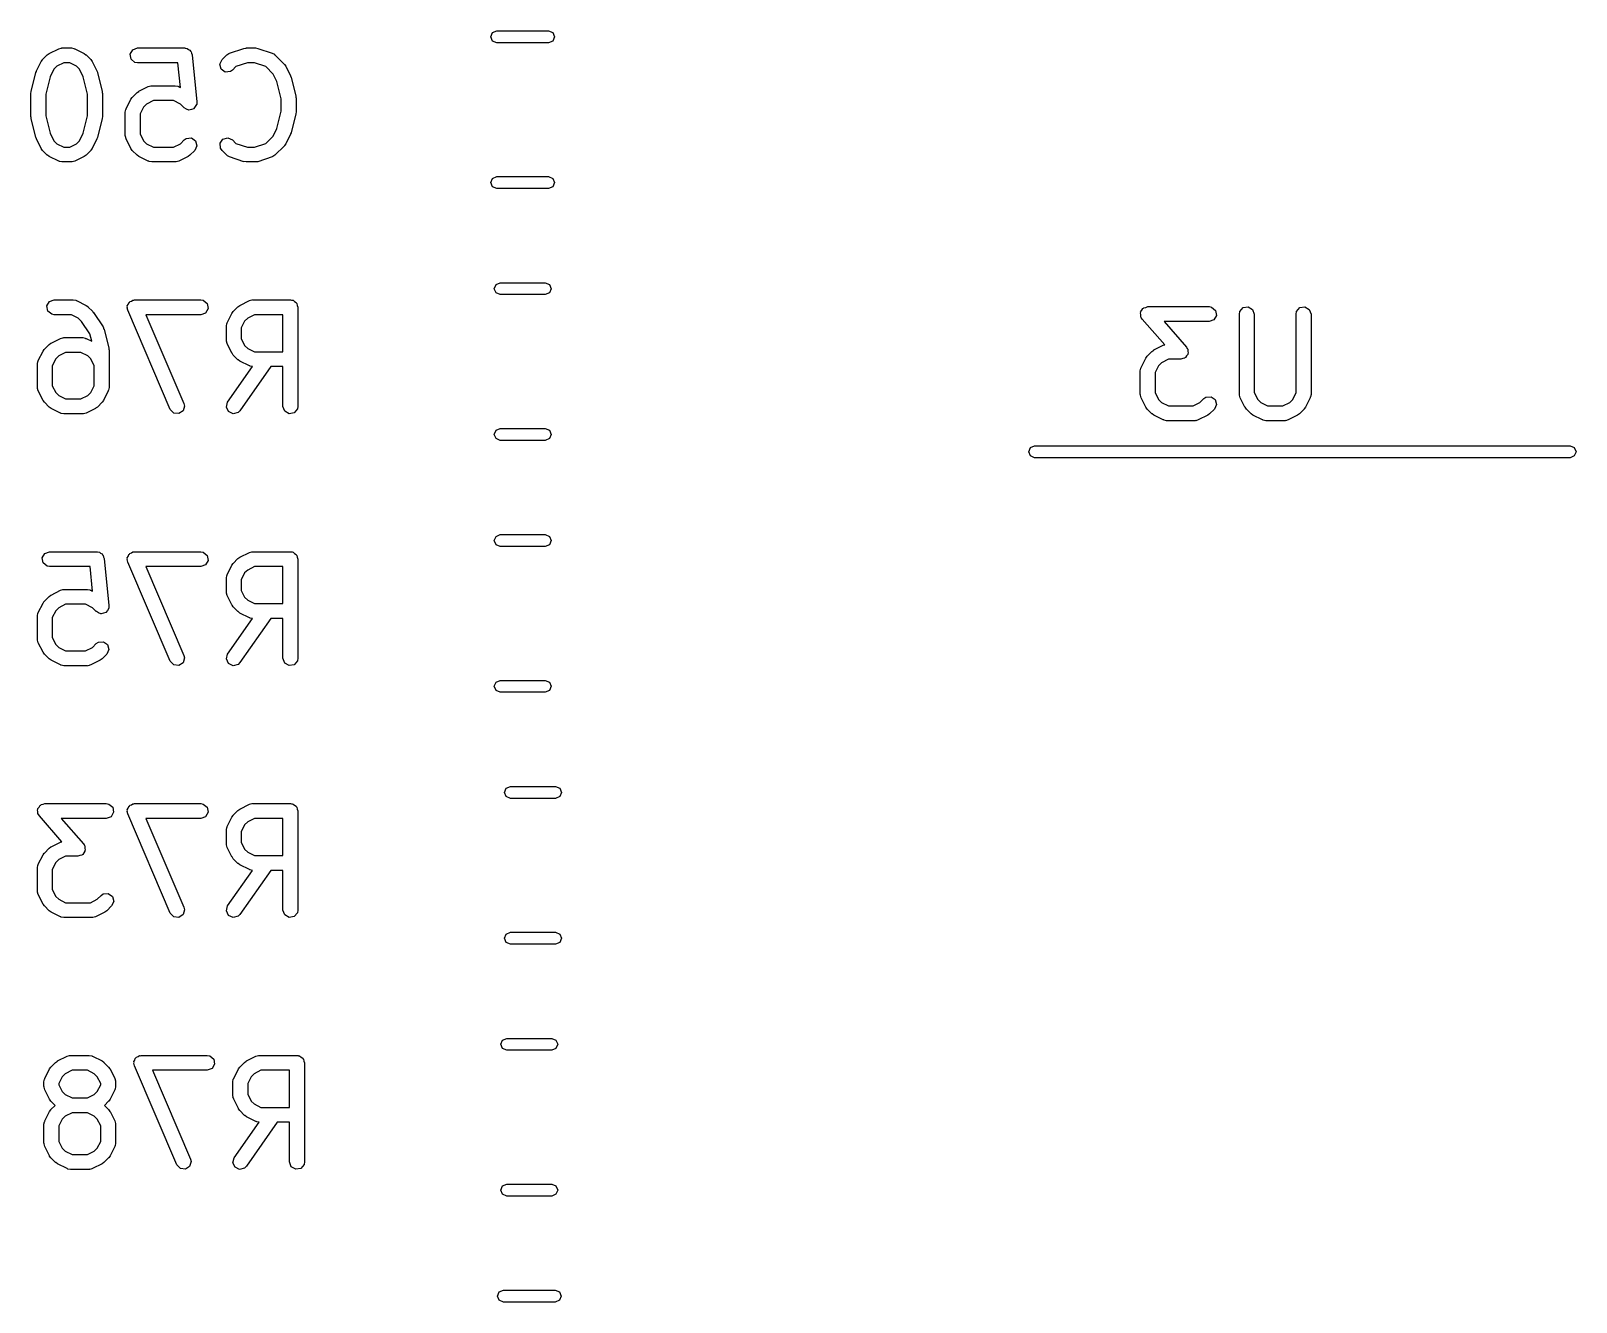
# Model space of a CAD drawing. Extents: x 62 to 228, y -146 to -46.
# Drawn here: x 132.71 to 148.29, y -112.1 to -99.28 of the extents above; entities that cross this region are included whole.
import ezdxf

# ---------------------------------------------------------------- set-up
doc = ezdxf.new("R2010")
doc.units = 0
doc.layers.add('BLACK', color=7, linetype='CONTINUOUS')

msp = doc.modelspace()

# ---------------------------------------------------------------- linework, layer by layer
at = {"layer": 'BLACK', "linetype": 'CONTINUOUS'}
for p, q in [((137.347, -99.341), (137.364, -99.2986)), ((137.364, -99.3834), (137.347, -99.341)), ((137.364, -99.2986), (137.407, -99.281)), ((137.407, -99.401), (137.364, -99.3834)), ((137.407, -99.281), (137.929, -99.281)), ((137.929, -99.401), (137.407, -99.401)), ((137.929, -99.281), (137.972, -99.2986)), ((137.972, -99.3834), (137.929, -99.401)), ((137.972, -99.2986), (137.989, -99.341)), ((137.989, -99.341), (137.972, -99.3834)), ((132.826, -99.5706), (132.874, -99.523)), ((132.874, -99.523), (132.892, -99.5101)), ((132.892, -99.5101), (132.893, -99.5089)), ((132.893, -99.5089), (132.989, -99.4613)), ((132.989, -99.4613), (133.014, -99.4539)), ((133.014, -99.4539), (133.018, -99.4549)), ((133.018, -99.4549), (133.022, -99.4534)), ((133.022, -99.4534), (133.117, -99.4534)), ((133.117, -99.4534), (133.143, -99.4579)), ((133.143, -99.4579), (133.147, -99.4608)), ((133.147, -99.4608), (133.151, -99.4613)), ((133.151, -99.4613), (133.246, -99.5089)), ((133.246, -99.5089), (133.264, -99.5223)), ((133.264, -99.5223), (133.266, -99.523)), ((133.266, -99.523), (133.313, -99.5706)), ((133.71, -99.5154), (133.736, -99.4709)), ((133.719, -99.5659), (133.71, -99.5154)), ((133.736, -99.4709), (133.784, -99.4534)), ((133.784, -99.4534), (134.26, -99.4534)), ((134.26, -99.4534), (134.264, -99.4541)), ((134.264, -99.4541), (134.266, -99.4536)), ((134.266, -99.4536), (134.269, -99.4549)), ((134.269, -99.4549), (134.286, -99.4579)), ((134.286, -99.4579), (134.298, -99.4681)), ((134.298, -99.4681), (134.313, -99.4747)), ((134.313, -99.4747), (134.317, -99.4841)), ((134.317, -99.4841), (134.325, -99.4909)), ((134.325, -99.4909), (134.328, -99.5066)), ((134.328, -99.5066), (134.335, -99.5209)), ((134.335, -99.5209), (134.383, -99.9971)), ((134.636, -99.5706), (134.683, -99.523)), ((134.683, -99.523), (134.705, -99.508)), ((134.705, -99.508), (134.709, -99.5076)), ((134.709, -99.5076), (134.713, -99.5048)), ((134.713, -99.5048), (134.856, -99.4572)), ((134.856, -99.4572), (134.878, -99.4539)), ((134.878, -99.4539), (134.879, -99.4534)), ((134.879, -99.4534), (134.975, -99.4534)), ((134.975, -99.4534), (134.997, -99.4573)), ((134.997, -99.4573), (134.998, -99.4572)), ((134.998, -99.4572), (135.141, -99.5048)), ((135.141, -99.5048), (135.164, -99.5173)), ((135.164, -99.5173), (135.166, -99.5211)), ((135.166, -99.5211), (135.17, -99.523)), ((135.17, -99.523), (135.266, -99.6182)), ((132.711, -99.8911), (132.759, -99.7007)), ((132.759, -99.7007), (132.764, -99.6888)), ((132.764, -99.6888), (132.765, -99.6853)), ((132.765, -99.6853), (132.812, -99.5901)), ((132.812, -99.5901), (132.826, -99.5721)), ((132.826, -99.5721), (132.826, -99.5706)), ((132.941, -99.668), (132.902, -99.745)), ((132.971, -99.6376), (132.941, -99.668)), ((133.04, -99.6034), (132.971, -99.6376)), ((133.1, -99.6034), (133.04, -99.6034)), ((133.168, -99.6376), (133.1, -99.6034)), ((133.199, -99.668), (133.168, -99.6376)), ((133.237, -99.745), (133.199, -99.668)), ((133.313, -99.5706), (133.326, -99.589)), ((133.326, -99.589), (133.327, -99.5901)), ((133.327, -99.5901), (133.375, -99.6853)), ((133.375, -99.6853), (133.379, -99.6977)), ((133.379, -99.6977), (133.381, -99.7007)), ((133.381, -99.7007), (133.428, -99.8911)), ((133.758, -99.5989), (133.719, -99.5659)), ((133.784, -99.6034), (133.758, -99.5989)), ((134.192, -99.6034), (133.784, -99.6034)), ((134.217, -99.8516), (134.192, -99.6034)), ((134.614, -99.6171), (134.636, -99.5706)), ((134.627, -99.6666), (134.614, -99.6171)), ((134.669, -99.6961), (134.627, -99.6666)), ((134.721, -99.6916), (134.669, -99.6961)), ((134.742, -99.6767), (134.721, -99.6916)), ((134.777, -99.6416), (134.742, -99.6767)), ((134.892, -99.6034), (134.777, -99.6416)), ((134.962, -99.6034), (134.892, -99.6034)), ((135.077, -99.6416), (134.962, -99.6034)), ((135.151, -99.7157), (135.077, -99.6416)), ((135.19, -99.7927), (135.151, -99.7157)), ((135.266, -99.6182), (135.279, -99.6366)), ((135.279, -99.6366), (135.28, -99.6377)), ((135.28, -99.6377), (135.327, -99.7329)), ((132.902, -99.745), (132.859, -99.9186)), ((133.281, -99.9186), (133.237, -99.745)), ((133.798, -99.8899), (133.893, -99.8423)), ((133.893, -99.8423), (133.918, -99.8348)), ((133.918, -99.8348), (133.923, -99.8359)), ((133.923, -99.8359), (133.927, -99.8343)), ((133.927, -99.8343), (134.165, -99.8343)), ((134.165, -99.8343), (134.191, -99.8389)), ((134.191, -99.8389), (134.194, -99.8417)), ((134.194, -99.8417), (134.199, -99.8423)), ((134.199, -99.8423), (134.217, -99.8516)), ((135.233, -99.9662), (135.19, -99.7927)), ((135.327, -99.7329), (135.331, -99.7453)), ((135.331, -99.7453), (135.333, -99.7483)), ((135.333, -99.7483), (135.381, -99.9388)), ((132.709, -99.9093), (132.712, -99.8946)), ((132.709, -100.147), (132.709, -99.9093)), ((132.712, -99.8946), (132.711, -99.8911)), ((132.859, -99.9186), (132.859, -100.138)), ((133.281, -100.138), (133.281, -99.9186)), ((133.428, -99.8911), (133.429, -99.9061)), ((133.429, -99.9061), (133.431, -99.9093)), ((133.431, -99.9093), (133.431, -100.147)), ((133.669, -100.066), (133.717, -99.971)), ((133.717, -99.971), (133.73, -99.953)), ((133.73, -99.953), (133.731, -99.9515)), ((133.731, -99.9515), (133.779, -99.9039)), ((133.779, -99.9039), (133.797, -99.8911)), ((133.797, -99.8911), (133.798, -99.8899)), ((133.876, -100.019), (133.846, -100.049)), ((133.945, -99.9843), (133.876, -100.019)), ((134.147, -99.9843), (133.945, -99.9843)), ((134.216, -100.019), (134.147, -99.9843)), ((134.255, -100.058), (134.216, -100.019)), ((134.38, -100.024), (134.366, -100.045)), ((134.381, -100.023), (134.38, -100.023)), ((134.38, -100.023), (134.38, -100.024)), ((134.383, -99.9971), (134.381, -100.023)), ((135.233, -100.091), (135.233, -99.9662)), ((135.381, -99.9388), (135.382, -99.9537)), ((135.382, -99.9537), (135.383, -99.957)), ((135.383, -99.957), (135.383, -100.1)), ((132.71, -100.151), (132.709, -100.147)), ((132.711, -100.166), (132.71, -100.151)), ((132.759, -100.356), (132.711, -100.166)), ((132.859, -100.138), (132.902, -100.312)), ((133.237, -100.312), (133.281, -100.138)), ((133.428, -100.166), (133.381, -100.356)), ((133.431, -100.147), (133.428, -100.162)), ((133.428, -100.162), (133.428, -100.166)), ((133.661, -100.1), (133.666, -100.074)), ((133.661, -100.338), (133.661, -100.1)), ((133.666, -100.074), (133.669, -100.071)), ((133.669, -100.071), (133.669, -100.066)), ((133.846, -100.049), (133.811, -100.118)), ((133.811, -100.118), (133.811, -100.32)), ((134.256, -100.058), (134.255, -100.058)), ((134.255, -100.058), (134.255, -100.058)), ((134.279, -100.069), (134.256, -100.058)), ((134.301, -100.079), (134.279, -100.069)), ((134.302, -100.079), (134.301, -100.079)), ((134.327, -100.073), (134.302, -100.079)), ((134.302, -100.079), (134.302, -100.079)), ((134.351, -100.066), (134.327, -100.073)), ((134.352, -100.065), (134.351, -100.066)), ((134.351, -100.066), (134.351, -100.066)), ((134.366, -100.045), (134.352, -100.065)), ((135.19, -100.264), (135.233, -100.091)), ((135.381, -100.118), (135.333, -100.308)), ((135.383, -100.1), (135.38, -100.115)), ((135.38, -100.115), (135.381, -100.118)), ((132.902, -100.312), (132.941, -100.389)), ((133.199, -100.389), (133.237, -100.312)), ((133.663, -100.342), (133.661, -100.338)), ((133.811, -100.32), (133.846, -100.389)), ((135.077, -100.415), (135.151, -100.341)), ((135.151, -100.341), (135.19, -100.264)), ((135.327, -100.324), (135.28, -100.419)), ((135.328, -100.32), (135.327, -100.324)), ((135.333, -100.308), (135.328, -100.32)), ((132.761, -100.359), (132.759, -100.356)), ((132.765, -100.371), (132.761, -100.359)), ((132.812, -100.467), (132.765, -100.371)), ((132.813, -100.468), (132.812, -100.467)), ((132.826, -100.486), (132.813, -100.468)), ((132.874, -100.534), (132.826, -100.486)), ((132.941, -100.389), (132.971, -100.419)), ((132.971, -100.419), (133.04, -100.453)), ((133.04, -100.453), (133.1, -100.453)), ((133.1, -100.453), (133.168, -100.419)), ((133.168, -100.419), (133.199, -100.389)), ((133.313, -100.486), (133.266, -100.534)), ((133.314, -100.485), (133.313, -100.486)), ((133.327, -100.467), (133.314, -100.485)), ((133.375, -100.371), (133.327, -100.467)), ((133.381, -100.356), (133.375, -100.368)), ((133.375, -100.368), (133.375, -100.371)), ((133.662, -100.346), (133.663, -100.342)), ((133.669, -100.371), (133.662, -100.346)), ((133.717, -100.467), (133.669, -100.371)), ((133.718, -100.468), (133.717, -100.467)), ((133.731, -100.486), (133.718, -100.468)), ((133.779, -100.534), (133.731, -100.486)), ((133.846, -100.389), (133.876, -100.419)), ((133.876, -100.419), (133.945, -100.453)), ((133.945, -100.453), (134.147, -100.453)), ((134.147, -100.453), (134.216, -100.419)), ((134.216, -100.419), (134.255, -100.38)), ((134.255, -100.38), (134.276, -100.365)), ((134.276, -100.365), (134.327, -100.361)), ((134.361, -100.486), (134.313, -100.534)), ((134.327, -100.361), (134.369, -100.39)), ((134.383, -100.44), (134.361, -100.486)), ((134.369, -100.39), (134.383, -100.44)), ((134.616, -100.414), (134.646, -100.372)), ((134.621, -100.465), (134.616, -100.414)), ((134.636, -100.486), (134.621, -100.465)), ((134.683, -100.534), (134.636, -100.486)), ((134.646, -100.372), (134.695, -100.358)), ((134.695, -100.358), (134.742, -100.38)), ((134.742, -100.38), (134.777, -100.415)), ((134.777, -100.415), (134.892, -100.453)), ((134.892, -100.453), (134.962, -100.453)), ((134.962, -100.453), (135.077, -100.415)), ((135.266, -100.439), (135.17, -100.534)), ((135.28, -100.419), (135.266, -100.437)), ((135.266, -100.437), (135.266, -100.439)), ((132.875, -100.534), (132.874, -100.534)), ((132.893, -100.548), (132.875, -100.534)), ((132.989, -100.595), (132.893, -100.548)), ((132.993, -100.596), (132.989, -100.595)), ((132.997, -100.599), (132.993, -100.596)), ((133.022, -100.603), (132.997, -100.599)), ((133.117, -100.603), (133.022, -100.603)), ((133.122, -100.602), (133.117, -100.603)), ((133.126, -100.603), (133.122, -100.602)), ((133.151, -100.595), (133.126, -100.603)), ((133.246, -100.548), (133.151, -100.595)), ((133.247, -100.547), (133.246, -100.548)), ((133.266, -100.534), (133.247, -100.547)), ((133.78, -100.534), (133.779, -100.534)), ((133.798, -100.548), (133.78, -100.534)), ((133.893, -100.595), (133.798, -100.548)), ((133.898, -100.596), (133.893, -100.595)), ((133.901, -100.599), (133.898, -100.596)), ((133.927, -100.603), (133.901, -100.599)), ((134.165, -100.603), (133.927, -100.603)), ((134.169, -100.602), (134.165, -100.603)), ((134.174, -100.603), (134.169, -100.602)), ((134.199, -100.595), (134.174, -100.603)), ((134.294, -100.548), (134.199, -100.595)), ((134.295, -100.547), (134.294, -100.548)), ((134.313, -100.534), (134.295, -100.547)), ((134.688, -100.536), (134.683, -100.534)), ((134.69, -100.54), (134.688, -100.536)), ((134.713, -100.552), (134.69, -100.54)), ((134.856, -100.6), (134.713, -100.552)), ((134.857, -100.599), (134.856, -100.6)), ((134.879, -100.603), (134.857, -100.599)), ((134.975, -100.603), (134.879, -100.603)), ((134.976, -100.603), (134.975, -100.603)), ((134.998, -100.6), (134.976, -100.603)), ((135.141, -100.552), (134.998, -100.6)), ((135.145, -100.549), (135.141, -100.552)), ((135.149, -100.549), (135.145, -100.549)), ((135.17, -100.534), (135.149, -100.549)), ((137.347, -100.811), (137.364, -100.769)), ((137.364, -100.769), (137.407, -100.751)), ((137.407, -100.751), (137.929, -100.751)), ((137.929, -100.751), (137.972, -100.769)), ((137.972, -100.769), (137.989, -100.811)), ((137.364, -100.853), (137.347, -100.811)), ((137.407, -100.871), (137.364, -100.853)), ((137.929, -100.871), (137.407, -100.871)), ((137.972, -100.853), (137.929, -100.871)), ((137.989, -100.811), (137.972, -100.853)), ((137.381, -101.881), (137.399, -101.839)), ((137.399, -101.923), (137.381, -101.881)), ((137.399, -101.839), (137.441, -101.821)), ((137.441, -101.821), (137.895, -101.821)), ((137.895, -101.821), (137.937, -101.839)), ((137.937, -101.839), (137.955, -101.881)), ((137.955, -101.881), (137.937, -101.923)), ((132.871, -102.055), (132.897, -102.011)), ((132.88, -102.106), (132.871, -102.055)), ((132.897, -102.011), (132.945, -101.993)), ((132.945, -101.993), (133.136, -101.993)), ((133.136, -101.993), (133.161, -101.998)), ((133.161, -101.998), (133.165, -102.001)), ((133.165, -102.001), (133.169, -102.001)), ((133.169, -102.001), (133.265, -102.049)), ((133.265, -102.049), (133.283, -102.062)), ((133.681, -102.055), (133.69, -102.04)), ((133.683, -102.064), (133.681, -102.055)), ((133.69, -102.04), (133.695, -102.023)), ((133.695, -102.023), (133.702, -102.019)), ((133.702, -102.019), (133.707, -102.011)), ((133.707, -102.011), (133.723, -102.005)), ((133.723, -102.005), (133.738, -101.995)), ((133.738, -101.995), (133.747, -101.996)), ((133.747, -101.996), (133.755, -101.993)), ((133.755, -101.993), (134.422, -101.993)), ((134.422, -101.993), (134.447, -101.998)), ((134.447, -101.998), (134.486, -102.031)), ((134.486, -102.031), (134.495, -102.081)), ((134.797, -102.063), (134.815, -102.05)), ((134.815, -102.05), (134.817, -102.049)), ((134.817, -102.049), (134.912, -102.001)), ((134.912, -102.001), (134.937, -101.994)), ((134.937, -101.994), (134.941, -101.995)), ((134.941, -101.995), (134.945, -101.993)), ((134.945, -101.993), (135.326, -101.993)), ((135.326, -101.993), (135.336, -101.995)), ((135.336, -101.995), (135.339, -101.995)), ((135.339, -101.995), (135.342, -101.996)), ((135.342, -101.996), (135.352, -101.998)), ((135.352, -101.998), (135.367, -102.01)), ((135.367, -102.01), (135.384, -102.02)), ((135.384, -102.02), (135.386, -102.027)), ((135.386, -102.027), (135.391, -102.031)), ((135.391, -102.031), (135.395, -102.05)), ((135.395, -102.05), (135.401, -102.068)), ((137.441, -101.941), (137.399, -101.923)), ((137.895, -101.941), (137.441, -101.941)), ((137.937, -101.923), (137.895, -101.941)), ((132.92, -102.139), (132.88, -102.106)), ((132.945, -102.143), (132.92, -102.139)), ((133.118, -102.143), (132.945, -102.143)), ((133.187, -102.178), (133.118, -102.143)), ((133.22, -102.211), (133.187, -102.178)), ((133.304, -102.337), (133.22, -102.211)), ((133.283, -102.062), (133.284, -102.063)), ((133.284, -102.063), (133.332, -102.111)), ((133.332, -102.111), (133.338, -102.12)), ((133.338, -102.12), (133.341, -102.122)), ((133.341, -102.122), (133.436, -102.265)), ((133.68, -102.073), (133.683, -102.064)), ((133.686, -102.098), (133.68, -102.073)), ((134.114, -103.098), (133.686, -102.098)), ((134.422, -102.143), (133.869, -102.143)), ((133.869, -102.143), (134.252, -103.039)), ((134.47, -102.126), (134.422, -102.143)), ((134.495, -102.081), (134.47, -102.126)), ((134.688, -102.225), (134.735, -102.13)), ((134.735, -102.13), (134.749, -102.112)), ((134.749, -102.111), (134.797, -102.063)), ((134.749, -102.112), (134.749, -102.111)), ((134.864, -102.208), (134.83, -102.277)), ((134.895, -102.178), (134.864, -102.208)), ((134.963, -102.143), (134.895, -102.178)), ((135.251, -102.143), (134.963, -102.143)), ((135.251, -102.517), (135.251, -102.143)), ((135.401, -102.068), (135.401, -103.068)), ((143.897, -102.124), (143.9, -102.119)), ((143.9, -102.144), (143.897, -102.124)), ((143.899, -102.113), (143.912, -102.097)), ((143.9, -102.119), (143.899, -102.113)), ((143.901, -102.164), (143.9, -102.144)), ((143.905, -102.172), (143.901, -102.164)), ((143.906, -102.175), (143.905, -102.172)), ((143.908, -102.177), (143.906, -102.175)), ((143.914, -102.187), (143.908, -102.177)), ((143.912, -102.097), (143.922, -102.08)), ((144.142, -102.447), (143.914, -102.187)), ((143.922, -102.08), (143.928, -102.078)), ((143.928, -102.078), (143.932, -102.073)), ((143.932, -102.073), (143.951, -102.069)), ((143.951, -102.069), (143.97, -102.062)), ((143.97, -102.062), (144.59, -102.062)), ((144.59, -102.062), (144.615, -102.067)), ((144.638, -102.195), (144.59, -102.212)), ((144.615, -102.067), (144.654, -102.1)), ((144.663, -102.15), (144.638, -102.195)), ((144.654, -102.1), (144.663, -102.15)), ((144.895, -102.137), (144.9, -102.112)), ((144.895, -102.947), (144.895, -102.137)), ((144.9, -102.112), (144.933, -102.072)), ((144.933, -102.072), (144.983, -102.064)), ((144.983, -102.064), (145.028, -102.089)), ((145.028, -102.089), (145.045, -102.137)), ((145.045, -102.137), (145.045, -102.929)), ((145.467, -102.137), (145.471, -102.112)), ((145.467, -102.929), (145.467, -102.137)), ((145.471, -102.112), (145.504, -102.072)), ((145.504, -102.072), (145.555, -102.064)), ((145.555, -102.064), (145.599, -102.089)), ((145.599, -102.089), (145.617, -102.137)), ((145.617, -102.137), (145.617, -102.947)), ((133.323, -102.411), (133.304, -102.337)), ((133.436, -102.265), (133.446, -102.288)), ((133.446, -102.288), (133.447, -102.288)), ((133.447, -102.288), (133.494, -102.479)), ((134.68, -102.259), (134.684, -102.233)), ((134.68, -102.402), (134.68, -102.259)), ((134.684, -102.233), (134.687, -102.23)), ((134.687, -102.23), (134.688, -102.225)), ((134.83, -102.277), (134.83, -102.384)), ((144.59, -102.212), (144.136, -102.212)), ((144.136, -102.212), (144.36, -102.469)), ((132.783, -102.606), (132.831, -102.511)), ((132.831, -102.511), (132.844, -102.493)), ((132.844, -102.493), (132.845, -102.492)), ((132.845, -102.492), (132.892, -102.444)), ((132.892, -102.444), (132.911, -102.431)), ((132.911, -102.431), (132.912, -102.43)), ((132.912, -102.43), (133.007, -102.382)), ((133.007, -102.382), (133.032, -102.375)), ((133.032, -102.375), (133.036, -102.376)), ((133.036, -102.376), (133.041, -102.374)), ((133.041, -102.374), (133.231, -102.374)), ((133.231, -102.374), (133.257, -102.379)), ((133.257, -102.379), (133.26, -102.382)), ((133.26, -102.382), (133.265, -102.382)), ((133.265, -102.382), (133.323, -102.411)), ((133.494, -102.479), (133.495, -102.494)), ((133.495, -102.494), (133.497, -102.497)), ((133.497, -102.497), (133.497, -102.878)), ((134.681, -102.406), (134.68, -102.402)), ((134.68, -102.41), (134.681, -102.406)), ((134.688, -102.435), (134.68, -102.41)), ((134.735, -102.53), (134.688, -102.435)), ((134.83, -102.384), (134.864, -102.453)), ((134.864, -102.453), (134.895, -102.483)), ((134.895, -102.483), (134.963, -102.517)), ((134.963, -102.517), (135.251, -102.517)), ((143.965, -102.561), (144.013, -102.513)), ((144.013, -102.513), (144.031, -102.5)), ((144.031, -102.5), (144.032, -102.499)), ((144.032, -102.499), (144.127, -102.451)), ((144.127, -102.451), (144.142, -102.447)), ((144.36, -102.469), (144.366, -102.479)), ((144.366, -102.479), (144.369, -102.481)), ((144.369, -102.481), (144.369, -102.484)), ((144.369, -102.484), (144.374, -102.491)), ((144.374, -102.491), (144.374, -102.511)), ((144.374, -102.511), (144.378, -102.531)), ((132.775, -102.64), (132.78, -102.614)), ((132.775, -102.878), (132.775, -102.64)), ((132.78, -102.614), (132.782, -102.611)), ((132.782, -102.611), (132.783, -102.606)), ((132.959, -102.589), (132.925, -102.658)), ((132.925, -102.658), (132.925, -102.86)), ((132.99, -102.559), (132.959, -102.589)), ((133.058, -102.524), (132.99, -102.559)), ((133.213, -102.524), (133.058, -102.524)), ((133.282, -102.559), (133.213, -102.524)), ((133.312, -102.589), (133.282, -102.559)), ((133.347, -102.658), (133.312, -102.589)), ((133.347, -102.86), (133.347, -102.658)), ((134.693, -103.025), (134.944, -102.667)), ((134.737, -102.532), (134.735, -102.53)), ((134.749, -102.55), (134.737, -102.532)), ((134.797, -102.598), (134.749, -102.55)), ((134.799, -102.598), (134.797, -102.598)), ((134.817, -102.612), (134.799, -102.598)), ((135.127, -102.667), (134.816, -103.111)), ((134.912, -102.659), (134.817, -102.612)), ((134.916, -102.66), (134.912, -102.659)), ((134.92, -102.663), (134.916, -102.66)), ((134.944, -102.667), (134.92, -102.663)), ((135.251, -102.667), (135.127, -102.667)), ((135.251, -103.068), (135.251, -102.667)), ((143.903, -102.675), (143.951, -102.58)), ((143.903, -102.68), (143.903, -102.675)), ((143.951, -102.58), (143.964, -102.562)), ((143.964, -102.562), (143.965, -102.561)), ((144.08, -102.658), (144.045, -102.727)), ((144.11, -102.628), (144.08, -102.658)), ((144.179, -102.593), (144.11, -102.628)), ((144.304, -102.593), (144.179, -102.593)), ((144.323, -102.586), (144.304, -102.593)), ((144.343, -102.582), (144.323, -102.586)), ((144.346, -102.578), (144.343, -102.582)), ((144.352, -102.576), (144.346, -102.578)), ((144.362, -102.558), (144.352, -102.576)), ((144.375, -102.543), (144.362, -102.558)), ((144.378, -102.531), (144.375, -102.537)), ((144.375, -102.537), (144.375, -102.543)), ((143.895, -102.709), (143.9, -102.683)), ((143.895, -102.947), (143.895, -102.709)), ((143.9, -102.683), (143.903, -102.68)), ((144.045, -102.727), (144.045, -102.929)), ((132.777, -102.882), (132.775, -102.878)), ((132.776, -102.886), (132.777, -102.882)), ((132.783, -102.911), (132.776, -102.886)), ((132.831, -103.007), (132.783, -102.911)), ((132.925, -102.86), (132.959, -102.929)), ((132.959, -102.929), (132.99, -102.959)), ((132.99, -102.959), (133.058, -102.993)), ((133.213, -102.993), (133.282, -102.959)), ((133.282, -102.959), (133.312, -102.929)), ((133.312, -102.929), (133.347, -102.86)), ((133.489, -102.911), (133.441, -103.007)), ((133.492, -102.904), (133.489, -102.907)), ((133.489, -102.907), (133.489, -102.911)), ((133.497, -102.878), (133.492, -102.904)), ((143.897, -102.951), (143.895, -102.947)), ((143.896, -102.955), (143.897, -102.951)), ((143.903, -102.98), (143.896, -102.955)), ((143.951, -103.076), (143.903, -102.98)), ((144.045, -102.929), (144.08, -102.998)), ((144.497, -103.028), (144.536, -102.989)), ((144.536, -102.989), (144.558, -102.974)), ((144.558, -102.974), (144.609, -102.97)), ((144.609, -102.97), (144.651, -102.999)), ((144.897, -102.951), (144.895, -102.947)), ((144.896, -102.955), (144.897, -102.951)), ((144.903, -102.98), (144.896, -102.955)), ((144.951, -103.076), (144.903, -102.98)), ((145.045, -102.929), (145.08, -102.998)), ((145.433, -102.998), (145.467, -102.929)), ((145.609, -102.98), (145.561, -103.076)), ((145.612, -102.973), (145.609, -102.976)), ((145.609, -102.976), (145.609, -102.98)), ((145.617, -102.947), (145.612, -102.973)), ((132.832, -103.008), (132.831, -103.007)), ((132.845, -103.026), (132.832, -103.008)), ((132.892, -103.074), (132.845, -103.026)), ((132.894, -103.074), (132.892, -103.074)), ((132.912, -103.088), (132.894, -103.074)), ((133.007, -103.135), (132.912, -103.088)), ((133.011, -103.136), (133.007, -103.135)), ((133.015, -103.139), (133.011, -103.136)), ((133.041, -103.143), (133.015, -103.139)), ((133.231, -103.143), (133.041, -103.143)), ((133.058, -102.993), (133.213, -102.993)), ((133.235, -103.142), (133.231, -103.143)), ((133.24, -103.143), (133.235, -103.142)), ((133.265, -103.135), (133.24, -103.143)), ((133.36, -103.088), (133.265, -103.135)), ((133.361, -103.087), (133.36, -103.088)), ((133.379, -103.074), (133.361, -103.087)), ((133.427, -103.026), (133.379, -103.074)), ((133.428, -103.025), (133.427, -103.026)), ((133.441, -103.007), (133.428, -103.025)), ((134.15, -103.135), (134.114, -103.098)), ((134.201, -103.141), (134.15, -103.135)), ((134.243, -103.113), (134.201, -103.141)), ((134.258, -103.064), (134.243, -103.113)), ((134.252, -103.039), (134.258, -103.064)), ((134.68, -103.075), (134.693, -103.025)), ((134.702, -103.121), (134.68, -103.075)), ((134.748, -103.143), (134.702, -103.121)), ((134.798, -103.13), (134.748, -103.143)), ((134.816, -103.111), (134.798, -103.13)), ((135.269, -103.117), (135.251, -103.068)), ((135.313, -103.142), (135.269, -103.117)), ((135.364, -103.133), (135.313, -103.142)), ((135.397, -103.094), (135.364, -103.133)), ((135.401, -103.068), (135.397, -103.094)), ((143.952, -103.077), (143.951, -103.076)), ((143.965, -103.095), (143.952, -103.077)), ((144.013, -103.143), (143.965, -103.095)), ((144.014, -103.143), (144.013, -103.143)), ((144.032, -103.157), (144.014, -103.143)), ((144.08, -102.998), (144.11, -103.028)), ((144.11, -103.028), (144.179, -103.062)), ((144.179, -103.062), (144.429, -103.062)), ((144.429, -103.062), (144.497, -103.028)), ((144.595, -103.143), (144.577, -103.156)), ((144.643, -103.095), (144.595, -103.143)), ((144.664, -103.049), (144.643, -103.095)), ((144.651, -102.999), (144.664, -103.049)), ((144.952, -103.077), (144.951, -103.076)), ((144.965, -103.095), (144.952, -103.077)), ((145.013, -103.143), (144.965, -103.095)), ((145.014, -103.143), (145.013, -103.143)), ((145.032, -103.157), (145.014, -103.143)), ((145.08, -102.998), (145.11, -103.028)), ((145.11, -103.028), (145.179, -103.062)), ((145.179, -103.062), (145.334, -103.062)), ((145.334, -103.062), (145.402, -103.028)), ((145.402, -103.028), (145.433, -102.998)), ((145.5, -103.143), (145.481, -103.156)), ((145.547, -103.095), (145.5, -103.143)), ((145.548, -103.094), (145.547, -103.095)), ((145.561, -103.076), (145.548, -103.094)), ((137.399, -103.309), (137.441, -103.291)), ((137.441, -103.291), (137.895, -103.291)), ((137.895, -103.291), (137.937, -103.309)), ((144.127, -103.204), (144.032, -103.157)), ((144.132, -103.205), (144.127, -103.204)), ((144.135, -103.208), (144.132, -103.205)), ((144.161, -103.212), (144.135, -103.208)), ((144.447, -103.212), (144.161, -103.212)), ((144.451, -103.211), (144.447, -103.212)), ((144.455, -103.212), (144.451, -103.211)), ((144.48, -103.204), (144.455, -103.212)), ((144.575, -103.157), (144.48, -103.204)), ((144.577, -103.156), (144.575, -103.157)), ((145.127, -103.204), (145.032, -103.157)), ((145.132, -103.205), (145.127, -103.204)), ((145.135, -103.208), (145.132, -103.205)), ((145.161, -103.212), (145.135, -103.208)), ((145.351, -103.212), (145.161, -103.212)), ((145.356, -103.211), (145.351, -103.212)), ((145.36, -103.212), (145.356, -103.211)), ((145.385, -103.204), (145.36, -103.212)), ((145.48, -103.157), (145.385, -103.204)), ((145.481, -103.156), (145.48, -103.157)), ((137.381, -103.351), (137.399, -103.309)), ((137.399, -103.393), (137.381, -103.351)), ((137.441, -103.411), (137.399, -103.393)), ((137.895, -103.411), (137.441, -103.411)), ((137.937, -103.393), (137.895, -103.411)), ((137.937, -103.309), (137.955, -103.351)), ((137.955, -103.351), (137.937, -103.393)), ((142.77, -103.525), (142.788, -103.483)), ((142.788, -103.567), (142.77, -103.525)), ((142.788, -103.483), (142.83, -103.465)), ((142.83, -103.585), (142.788, -103.567)), ((142.83, -103.465), (148.23, -103.465)), ((148.23, -103.585), (142.83, -103.585)), ((148.23, -103.465), (148.272, -103.483)), ((148.272, -103.567), (148.23, -103.585)), ((148.272, -103.483), (148.29, -103.525)), ((148.29, -103.525), (148.272, -103.567)), ((137.381, -104.421), (137.399, -104.379)), ((137.399, -104.379), (137.441, -104.361)), ((137.441, -104.361), (137.895, -104.361)), ((137.895, -104.361), (137.937, -104.379)), ((137.937, -104.379), (137.955, -104.421)), ((132.85, -104.551), (132.898, -104.533)), ((132.898, -104.533), (133.374, -104.533)), ((133.374, -104.533), (133.378, -104.534)), ((133.378, -104.534), (133.38, -104.534)), ((133.38, -104.534), (133.382, -104.535)), ((133.382, -104.535), (133.4, -104.538)), ((133.4, -104.538), (133.412, -104.548)), ((133.412, -104.548), (133.426, -104.555)), ((133.707, -104.551), (133.723, -104.545)), ((133.723, -104.545), (133.738, -104.535)), ((133.738, -104.535), (133.747, -104.536)), ((133.747, -104.536), (133.755, -104.533)), ((133.755, -104.533), (134.422, -104.533)), ((134.422, -104.533), (134.447, -104.538)), ((134.447, -104.538), (134.486, -104.571)), ((134.817, -104.589), (134.912, -104.541)), ((134.912, -104.541), (134.937, -104.534)), ((134.937, -104.534), (134.941, -104.535)), ((134.941, -104.535), (134.945, -104.533)), ((134.945, -104.533), (135.326, -104.533)), ((135.326, -104.533), (135.336, -104.535)), ((135.336, -104.535), (135.339, -104.535)), ((135.339, -104.535), (135.342, -104.536)), ((135.342, -104.536), (135.352, -104.538)), ((135.352, -104.538), (135.367, -104.55)), ((137.399, -104.463), (137.381, -104.421)), ((137.441, -104.481), (137.399, -104.463)), ((137.895, -104.481), (137.441, -104.481)), ((137.937, -104.463), (137.895, -104.481)), ((137.955, -104.421), (137.937, -104.463)), ((132.824, -104.595), (132.85, -104.551)), ((132.833, -104.646), (132.824, -104.595)), ((132.872, -104.679), (132.833, -104.646)), ((132.898, -104.683), (132.872, -104.679)), ((133.306, -104.683), (132.898, -104.683)), ((133.331, -104.932), (133.306, -104.683)), ((133.426, -104.555), (133.431, -104.564)), ((133.431, -104.564), (133.439, -104.571)), ((133.439, -104.571), (133.442, -104.587)), ((133.442, -104.587), (133.449, -104.601)), ((133.449, -104.601), (133.496, -105.077)), ((133.68, -104.613), (133.683, -104.604)), ((133.686, -104.638), (133.68, -104.613)), ((133.681, -104.595), (133.69, -104.58)), ((133.683, -104.604), (133.681, -104.595)), ((134.114, -105.638), (133.686, -104.638)), ((133.69, -104.58), (133.695, -104.563)), ((133.695, -104.563), (133.702, -104.559)), ((133.702, -104.559), (133.707, -104.551)), ((134.422, -104.683), (133.869, -104.683)), ((133.869, -104.683), (134.252, -105.579)), ((134.47, -104.666), (134.422, -104.683)), ((134.495, -104.621), (134.47, -104.666)), ((134.486, -104.571), (134.495, -104.621)), ((134.688, -104.765), (134.735, -104.67)), ((134.735, -104.67), (134.749, -104.652)), ((134.749, -104.651), (134.797, -104.603)), ((134.749, -104.652), (134.749, -104.651)), ((134.797, -104.603), (134.815, -104.59)), ((134.815, -104.59), (134.817, -104.589)), ((134.963, -104.683), (134.895, -104.718)), ((135.251, -104.683), (134.963, -104.683)), ((135.251, -105.057), (135.251, -104.683)), ((135.367, -104.55), (135.384, -104.56)), ((135.384, -104.56), (135.386, -104.567)), ((135.386, -104.567), (135.391, -104.571)), ((135.391, -104.571), (135.395, -104.59)), ((135.395, -104.59), (135.401, -104.608)), ((135.401, -104.608), (135.401, -105.608)), ((134.68, -104.799), (134.684, -104.773)), ((134.68, -104.942), (134.68, -104.799)), ((134.684, -104.773), (134.687, -104.77)), ((134.687, -104.77), (134.688, -104.765)), ((134.864, -104.748), (134.83, -104.817)), ((134.83, -104.817), (134.83, -104.924)), ((134.895, -104.718), (134.864, -104.748)), ((132.845, -105.032), (132.892, -104.984)), ((132.892, -104.984), (132.911, -104.971)), ((132.911, -104.971), (132.912, -104.97)), ((132.912, -104.97), (133.007, -104.922)), ((133.007, -104.922), (133.032, -104.915)), ((133.032, -104.915), (133.036, -104.916)), ((133.036, -104.916), (133.041, -104.914)), ((133.041, -104.914), (133.279, -104.914)), ((133.279, -104.914), (133.304, -104.919)), ((133.304, -104.919), (133.308, -104.922)), ((133.308, -104.922), (133.312, -104.922)), ((133.312, -104.922), (133.331, -104.932)), ((134.681, -104.946), (134.68, -104.942)), ((134.68, -104.95), (134.681, -104.946)), ((134.688, -104.975), (134.68, -104.95)), ((134.735, -105.07), (134.688, -104.975)), ((134.83, -104.924), (134.864, -104.993)), ((134.864, -104.993), (134.895, -105.023)), ((132.775, -105.18), (132.78, -105.154)), ((132.78, -105.154), (132.782, -105.151)), ((132.782, -105.151), (132.783, -105.146)), ((132.783, -105.146), (132.831, -105.051)), ((132.831, -105.051), (132.844, -105.033)), ((132.844, -105.033), (132.845, -105.032)), ((132.959, -105.129), (132.925, -105.198)), ((132.99, -105.099), (132.959, -105.129)), ((133.058, -105.064), (132.99, -105.099)), ((133.261, -105.064), (133.058, -105.064)), ((133.329, -105.099), (133.261, -105.064)), ((133.368, -105.138), (133.329, -105.099)), ((133.369, -105.138), (133.368, -105.138)), ((133.392, -105.149), (133.369, -105.138)), ((133.369, -105.138), (133.369, -105.138)), ((133.415, -105.159), (133.392, -105.149)), ((133.416, -105.159), (133.415, -105.159)), ((133.415, -105.159), (133.415, -105.159)), ((133.44, -105.153), (133.416, -105.159)), ((133.465, -105.146), (133.44, -105.153)), ((133.48, -105.125), (133.465, -105.145)), ((133.465, -105.145), (133.465, -105.146)), ((133.465, -105.146), (133.465, -105.146)), ((133.494, -105.104), (133.48, -105.125)), ((133.496, -105.077), (133.494, -105.103)), ((133.494, -105.103), (133.494, -105.103)), ((133.494, -105.103), (133.494, -105.104)), ((134.737, -105.072), (134.735, -105.07)), ((134.749, -105.09), (134.737, -105.072)), ((134.797, -105.138), (134.749, -105.09)), ((134.799, -105.138), (134.797, -105.138)), ((134.817, -105.152), (134.799, -105.138)), ((134.912, -105.199), (134.817, -105.152)), ((134.895, -105.023), (134.963, -105.057)), ((134.963, -105.057), (135.251, -105.057)), ((132.775, -105.418), (132.775, -105.18)), ((132.925, -105.198), (132.925, -105.4)), ((134.693, -105.565), (134.944, -105.207)), ((135.127, -105.207), (134.816, -105.651)), ((134.916, -105.2), (134.912, -105.199)), ((134.92, -105.203), (134.916, -105.2)), ((134.944, -105.207), (134.92, -105.203)), ((135.251, -105.207), (135.127, -105.207)), ((135.251, -105.608), (135.251, -105.207)), ((132.777, -105.422), (132.775, -105.418)), ((132.776, -105.426), (132.777, -105.422)), ((132.783, -105.451), (132.776, -105.426)), ((132.831, -105.547), (132.783, -105.451)), ((132.925, -105.4), (132.959, -105.469)), ((132.959, -105.469), (132.99, -105.499)), ((133.329, -105.499), (133.368, -105.46)), ((133.368, -105.46), (133.39, -105.445)), ((133.39, -105.445), (133.441, -105.441)), ((133.441, -105.441), (133.483, -105.47)), ((133.483, -105.47), (133.496, -105.52)), ((132.832, -105.548), (132.831, -105.547)), ((132.845, -105.566), (132.832, -105.548)), ((132.892, -105.614), (132.845, -105.566)), ((132.894, -105.614), (132.892, -105.614)), ((132.912, -105.628), (132.894, -105.614)), ((133.007, -105.675), (132.912, -105.628)), ((132.99, -105.499), (133.058, -105.533)), ((133.058, -105.533), (133.261, -105.533)), ((133.261, -105.533), (133.329, -105.499)), ((133.407, -105.628), (133.312, -105.675)), ((133.409, -105.627), (133.407, -105.628)), ((133.427, -105.614), (133.409, -105.627)), ((133.475, -105.566), (133.427, -105.614)), ((133.496, -105.52), (133.475, -105.566)), ((134.15, -105.675), (134.114, -105.638)), ((134.258, -105.604), (134.243, -105.653)), ((134.252, -105.579), (134.258, -105.604)), ((134.68, -105.615), (134.693, -105.565)), ((134.702, -105.661), (134.68, -105.615)), ((135.269, -105.657), (135.251, -105.608)), ((135.397, -105.634), (135.364, -105.673)), ((135.401, -105.608), (135.397, -105.634)), ((133.011, -105.676), (133.007, -105.675)), ((133.015, -105.679), (133.011, -105.676)), ((133.041, -105.683), (133.015, -105.679)), ((133.279, -105.683), (133.041, -105.683)), ((133.283, -105.682), (133.279, -105.683)), ((133.287, -105.683), (133.283, -105.682)), ((133.312, -105.675), (133.287, -105.683)), ((134.201, -105.681), (134.15, -105.675)), ((134.243, -105.653), (134.201, -105.681)), ((134.748, -105.683), (134.702, -105.661)), ((134.798, -105.67), (134.748, -105.683)), ((134.816, -105.651), (134.798, -105.67)), ((135.313, -105.682), (135.269, -105.657)), ((135.364, -105.673), (135.313, -105.682)), ((137.381, -105.891), (137.399, -105.849)), ((137.399, -105.933), (137.381, -105.891)), ((137.399, -105.849), (137.441, -105.831)), ((137.441, -105.951), (137.399, -105.933)), ((137.441, -105.831), (137.895, -105.831)), ((137.895, -105.831), (137.937, -105.849)), ((137.937, -105.933), (137.895, -105.951)), ((137.937, -105.849), (137.955, -105.891)), ((137.955, -105.891), (137.937, -105.933)), ((137.895, -105.951), (137.441, -105.951)), ((137.484, -106.961), (137.502, -106.919)), ((137.502, -107.003), (137.484, -106.961)), ((137.502, -106.919), (137.544, -106.901)), ((137.544, -107.021), (137.502, -107.003)), ((137.544, -106.901), (137.999, -106.901)), ((137.999, -107.021), (137.544, -107.021)), ((137.999, -106.901), (138.041, -106.919)), ((138.041, -107.003), (137.999, -107.021)), ((138.041, -106.919), (138.059, -106.961)), ((138.059, -106.961), (138.041, -107.003)), ((132.776, -107.135), (132.779, -107.13)), ((132.78, -107.155), (132.776, -107.135)), ((132.779, -107.124), (132.792, -107.108)), ((132.779, -107.13), (132.779, -107.124)), ((132.78, -107.175), (132.78, -107.155)), ((132.785, -107.183), (132.78, -107.175)), ((132.785, -107.186), (132.785, -107.183)), ((132.788, -107.188), (132.785, -107.186)), ((132.794, -107.198), (132.788, -107.188)), ((132.792, -107.108), (132.802, -107.091)), ((132.802, -107.091), (132.808, -107.089)), ((132.808, -107.089), (132.811, -107.084)), ((132.811, -107.084), (132.831, -107.08)), ((132.831, -107.08), (132.85, -107.073)), ((132.85, -107.073), (133.469, -107.073)), ((133.469, -107.073), (133.495, -107.078)), ((133.495, -107.078), (133.534, -107.111)), ((133.543, -107.161), (133.517, -107.206)), ((133.534, -107.111), (133.543, -107.161)), ((133.68, -107.153), (133.683, -107.144)), ((133.686, -107.178), (133.68, -107.153)), ((133.681, -107.135), (133.69, -107.12)), ((133.683, -107.144), (133.681, -107.135)), ((134.114, -108.178), (133.686, -107.178)), ((133.69, -107.12), (133.695, -107.103)), ((133.695, -107.103), (133.702, -107.099)), ((133.702, -107.099), (133.707, -107.091)), ((133.707, -107.091), (133.723, -107.085)), ((133.723, -107.085), (133.738, -107.075)), ((133.738, -107.075), (133.747, -107.076)), ((133.747, -107.076), (133.755, -107.073)), ((133.755, -107.073), (134.422, -107.073)), ((134.422, -107.073), (134.447, -107.078)), ((134.447, -107.078), (134.486, -107.111)), ((134.495, -107.161), (134.47, -107.206)), ((134.486, -107.111), (134.495, -107.161)), ((134.735, -107.21), (134.749, -107.192)), ((134.749, -107.191), (134.797, -107.143)), ((134.749, -107.192), (134.749, -107.191)), ((134.797, -107.143), (134.815, -107.13)), ((134.815, -107.13), (134.817, -107.129)), ((134.817, -107.129), (134.912, -107.081)), ((134.912, -107.081), (134.937, -107.074)), ((134.937, -107.074), (134.941, -107.075)), ((134.941, -107.075), (134.945, -107.073)), ((134.945, -107.073), (135.326, -107.073)), ((135.326, -107.073), (135.336, -107.075)), ((135.336, -107.075), (135.339, -107.075)), ((135.339, -107.075), (135.342, -107.076)), ((135.342, -107.076), (135.352, -107.078)), ((135.352, -107.078), (135.367, -107.09)), ((135.367, -107.09), (135.384, -107.1)), ((135.384, -107.1), (135.386, -107.107)), ((135.386, -107.107), (135.391, -107.111)), ((135.391, -107.111), (135.395, -107.13)), ((135.395, -107.13), (135.401, -107.148)), ((135.401, -107.148), (135.401, -108.148)), ((133.021, -107.458), (132.794, -107.198)), ((133.469, -107.223), (133.015, -107.223)), ((133.015, -107.223), (133.24, -107.48)), ((133.517, -107.206), (133.469, -107.223)), ((134.422, -107.223), (133.869, -107.223)), ((133.869, -107.223), (134.252, -108.119)), ((134.47, -107.206), (134.422, -107.223)), ((134.68, -107.339), (134.684, -107.313)), ((134.68, -107.482), (134.68, -107.339)), ((134.684, -107.313), (134.687, -107.31)), ((134.687, -107.31), (134.688, -107.305)), ((134.688, -107.305), (134.735, -107.21)), ((134.864, -107.288), (134.83, -107.357)), ((134.895, -107.258), (134.864, -107.288)), ((134.963, -107.223), (134.895, -107.258)), ((135.251, -107.223), (134.963, -107.223)), ((135.251, -107.597), (135.251, -107.223)), ((132.912, -107.51), (133.007, -107.462)), ((133.007, -107.462), (133.021, -107.458)), ((133.24, -107.48), (133.246, -107.49)), ((133.246, -107.49), (133.248, -107.492)), ((133.248, -107.492), (133.249, -107.495)), ((133.249, -107.495), (133.253, -107.502)), ((133.253, -107.502), (133.254, -107.522)), ((134.681, -107.486), (134.68, -107.482)), ((134.68, -107.49), (134.681, -107.486)), ((134.688, -107.515), (134.68, -107.49)), ((134.83, -107.357), (134.83, -107.464)), ((134.83, -107.464), (134.864, -107.533)), ((132.783, -107.686), (132.831, -107.591)), ((132.831, -107.591), (132.844, -107.573)), ((132.844, -107.573), (132.845, -107.572)), ((132.845, -107.572), (132.892, -107.524)), ((132.892, -107.524), (132.911, -107.511)), ((132.911, -107.511), (132.912, -107.51)), ((132.99, -107.639), (132.959, -107.669)), ((133.058, -107.604), (132.99, -107.639)), ((133.183, -107.604), (133.058, -107.604)), ((133.202, -107.597), (133.183, -107.604)), ((133.222, -107.593), (133.202, -107.597)), ((133.226, -107.589), (133.222, -107.593)), ((133.232, -107.587), (133.226, -107.589)), ((133.242, -107.569), (133.232, -107.587)), ((133.254, -107.554), (133.242, -107.569)), ((133.254, -107.522), (133.257, -107.542)), ((133.257, -107.542), (133.254, -107.548)), ((133.254, -107.548), (133.254, -107.554)), ((134.735, -107.61), (134.688, -107.515)), ((134.737, -107.612), (134.735, -107.61)), ((134.749, -107.63), (134.737, -107.612)), ((134.797, -107.678), (134.749, -107.63)), ((134.864, -107.533), (134.895, -107.563)), ((134.895, -107.563), (134.963, -107.597)), ((134.963, -107.597), (135.251, -107.597)), ((132.775, -107.72), (132.78, -107.694)), ((132.775, -107.958), (132.775, -107.72)), ((132.78, -107.694), (132.782, -107.691)), ((132.782, -107.691), (132.783, -107.686)), ((132.959, -107.669), (132.925, -107.738)), ((132.925, -107.738), (132.925, -107.94)), ((134.693, -108.105), (134.944, -107.747)), ((134.799, -107.678), (134.797, -107.678)), ((134.817, -107.692), (134.799, -107.678)), ((135.127, -107.747), (134.816, -108.191)), ((134.912, -107.739), (134.817, -107.692)), ((134.916, -107.74), (134.912, -107.739)), ((134.92, -107.743), (134.916, -107.74)), ((134.944, -107.747), (134.92, -107.743)), ((135.251, -107.747), (135.127, -107.747)), ((135.251, -108.148), (135.251, -107.747)), ((132.777, -107.962), (132.775, -107.958)), ((132.776, -107.966), (132.777, -107.962)), ((132.783, -107.991), (132.776, -107.966)), ((132.925, -107.94), (132.959, -108.009)), ((132.831, -108.087), (132.783, -107.991)), ((132.832, -108.088), (132.831, -108.087)), ((132.845, -108.106), (132.832, -108.088)), ((132.892, -108.154), (132.845, -108.106)), ((132.959, -108.009), (132.99, -108.039)), ((132.99, -108.039), (133.058, -108.073)), ((133.058, -108.073), (133.309, -108.073)), ((133.309, -108.073), (133.377, -108.039)), ((133.377, -108.039), (133.416, -108)), ((133.416, -108), (133.437, -107.985)), ((133.437, -107.985), (133.489, -107.981)), ((133.522, -108.106), (133.475, -108.154)), ((133.489, -107.981), (133.531, -108.01)), ((133.544, -108.06), (133.522, -108.106)), ((133.531, -108.01), (133.544, -108.06)), ((134.252, -108.119), (134.258, -108.144)), ((134.68, -108.155), (134.693, -108.105)), ((132.894, -108.154), (132.892, -108.154)), ((132.912, -108.168), (132.894, -108.154)), ((133.007, -108.215), (132.912, -108.168)), ((133.011, -108.216), (133.007, -108.215)), ((133.015, -108.219), (133.011, -108.216)), ((133.041, -108.223), (133.015, -108.219)), ((133.326, -108.223), (133.041, -108.223)), ((133.33, -108.222), (133.326, -108.223)), ((133.335, -108.223), (133.33, -108.222)), ((133.36, -108.215), (133.335, -108.223)), ((133.455, -108.168), (133.36, -108.215)), ((133.456, -108.167), (133.455, -108.168)), ((133.475, -108.154), (133.456, -108.167)), ((134.15, -108.215), (134.114, -108.178)), ((134.201, -108.221), (134.15, -108.215)), ((134.243, -108.193), (134.201, -108.221)), ((134.258, -108.144), (134.243, -108.193)), ((134.702, -108.201), (134.68, -108.155)), ((134.748, -108.223), (134.702, -108.201)), ((134.798, -108.21), (134.748, -108.223)), ((134.816, -108.191), (134.798, -108.21)), ((135.269, -108.197), (135.251, -108.148)), ((135.313, -108.222), (135.269, -108.197)), ((135.364, -108.213), (135.313, -108.222)), ((135.397, -108.174), (135.364, -108.213)), ((135.401, -108.148), (135.397, -108.174)), ((137.484, -108.431), (137.502, -108.389)), ((137.502, -108.473), (137.484, -108.431)), ((137.502, -108.389), (137.544, -108.371)), ((137.544, -108.371), (137.999, -108.371)), ((137.999, -108.371), (138.041, -108.389)), ((138.041, -108.389), (138.059, -108.431)), ((138.059, -108.431), (138.041, -108.473)), ((137.544, -108.491), (137.502, -108.473)), ((137.999, -108.491), (137.544, -108.491)), ((138.041, -108.473), (137.999, -108.491)), ((137.447, -109.501), (137.465, -109.459)), ((137.465, -109.543), (137.447, -109.501)), ((137.465, -109.459), (137.507, -109.441)), ((137.507, -109.441), (137.961, -109.441)), ((137.961, -109.441), (138.003, -109.459)), ((138.003, -109.459), (138.021, -109.501)), ((138.021, -109.501), (138.003, -109.543)), ((132.911, -109.731), (132.958, -109.683)), ((132.958, -109.683), (132.977, -109.67)), ((132.977, -109.67), (132.978, -109.669)), ((132.978, -109.669), (133.073, -109.621)), ((133.073, -109.621), (133.098, -109.614)), ((133.098, -109.614), (133.102, -109.615)), ((133.102, -109.615), (133.107, -109.613)), ((133.107, -109.613), (133.297, -109.613)), ((133.297, -109.613), (133.323, -109.618)), ((133.323, -109.618), (133.326, -109.621)), ((133.326, -109.621), (133.331, -109.621)), ((133.331, -109.621), (133.426, -109.669)), ((133.426, -109.669), (133.444, -109.682)), ((133.444, -109.682), (133.445, -109.683)), ((133.445, -109.683), (133.493, -109.731)), ((133.746, -109.693), (133.749, -109.684)), ((133.747, -109.675), (133.756, -109.66)), ((133.749, -109.684), (133.747, -109.675)), ((133.756, -109.66), (133.761, -109.643)), ((133.761, -109.643), (133.768, -109.639)), ((133.768, -109.639), (133.773, -109.631)), ((133.773, -109.631), (133.789, -109.625)), ((133.789, -109.625), (133.804, -109.615)), ((133.804, -109.615), (133.813, -109.616)), ((133.813, -109.616), (133.821, -109.613)), ((133.821, -109.613), (134.488, -109.613)), ((134.488, -109.613), (134.513, -109.618)), ((134.513, -109.618), (134.552, -109.651)), ((134.552, -109.651), (134.561, -109.701)), ((134.815, -109.731), (134.863, -109.683)), ((134.863, -109.683), (134.881, -109.67)), ((134.881, -109.67), (134.883, -109.669)), ((134.883, -109.669), (134.978, -109.621)), ((134.978, -109.621), (135.003, -109.614)), ((135.003, -109.614), (135.007, -109.615)), ((135.007, -109.615), (135.011, -109.613)), ((135.011, -109.613), (135.392, -109.613)), ((135.392, -109.613), (135.402, -109.615)), ((135.402, -109.615), (135.405, -109.615)), ((135.405, -109.615), (135.408, -109.616)), ((135.408, -109.616), (135.418, -109.618)), ((135.418, -109.618), (135.433, -109.63)), ((135.433, -109.63), (135.45, -109.64)), ((135.45, -109.64), (135.452, -109.647)), ((135.452, -109.647), (135.457, -109.651)), ((135.457, -109.651), (135.461, -109.67)), ((135.461, -109.67), (135.467, -109.688)), ((135.467, -109.688), (135.467, -110.688)), ((137.507, -109.561), (137.465, -109.543)), ((137.961, -109.561), (137.507, -109.561)), ((138.003, -109.543), (137.961, -109.561)), ((132.849, -109.845), (132.897, -109.75)), ((132.849, -109.85), (132.849, -109.845)), ((132.897, -109.75), (132.91, -109.732)), ((132.91, -109.732), (132.911, -109.731)), ((133.025, -109.828), (132.991, -109.897)), ((133.056, -109.798), (133.025, -109.828)), ((133.124, -109.763), (133.056, -109.798)), ((133.279, -109.763), (133.124, -109.763)), ((133.348, -109.798), (133.279, -109.763)), ((133.378, -109.828), (133.348, -109.798)), ((133.413, -109.897), (133.378, -109.828)), ((133.493, -109.731), (133.506, -109.749)), ((133.506, -109.749), (133.507, -109.75)), ((133.507, -109.75), (133.555, -109.845)), ((133.555, -109.845), (133.562, -109.87)), ((133.752, -109.718), (133.746, -109.693)), ((134.18, -110.718), (133.752, -109.718)), ((134.488, -109.763), (133.935, -109.763)), ((133.935, -109.763), (134.318, -110.659)), ((134.536, -109.746), (134.488, -109.763)), ((134.561, -109.701), (134.536, -109.746)), ((134.753, -109.85), (134.754, -109.845)), ((134.754, -109.845), (134.801, -109.75)), ((134.801, -109.75), (134.815, -109.732)), ((134.815, -109.732), (134.815, -109.731)), ((134.93, -109.828), (134.896, -109.897)), ((134.961, -109.798), (134.93, -109.828)), ((135.029, -109.763), (134.961, -109.798)), ((135.317, -109.763), (135.029, -109.763)), ((135.317, -110.137), (135.317, -109.763)), ((132.841, -109.879), (132.846, -109.853)), ((132.841, -109.926), (132.841, -109.879)), ((132.843, -109.931), (132.841, -109.926)), ((132.842, -109.935), (132.843, -109.931)), ((132.849, -109.96), (132.842, -109.935)), ((132.846, -109.853), (132.849, -109.85)), ((132.897, -110.055), (132.849, -109.96)), ((132.991, -109.897), (132.991, -109.909)), ((132.991, -109.909), (133.025, -109.977)), ((133.025, -109.977), (133.056, -110.008)), ((133.348, -110.008), (133.378, -109.977)), ((133.378, -109.977), (133.413, -109.909)), ((133.413, -109.909), (133.413, -109.897)), ((133.555, -109.96), (133.507, -110.055)), ((133.558, -109.952), (133.555, -109.956)), ((133.555, -109.956), (133.555, -109.96)), ((133.563, -109.926), (133.558, -109.952)), ((133.562, -109.87), (133.561, -109.875)), ((133.561, -109.875), (133.563, -109.879)), ((133.563, -109.879), (133.563, -109.926)), ((134.746, -109.879), (134.75, -109.853)), ((134.746, -110.022), (134.746, -109.879)), ((134.75, -109.853), (134.753, -109.85)), ((134.896, -109.897), (134.896, -110.004)), ((132.898, -110.056), (132.897, -110.055)), ((132.911, -110.075), (132.898, -110.056)), ((132.953, -110.117), (132.911, -110.075)), ((132.911, -110.159), (132.953, -110.117)), ((133.056, -110.008), (133.124, -110.042)), ((133.124, -110.042), (133.279, -110.042)), ((133.279, -110.042), (133.348, -110.008)), ((133.493, -110.075), (133.451, -110.117)), ((133.451, -110.117), (133.493, -110.159)), ((133.494, -110.073), (133.493, -110.075)), ((133.507, -110.055), (133.494, -110.073)), ((134.747, -110.026), (134.746, -110.022)), ((134.746, -110.03), (134.747, -110.026)), ((134.754, -110.055), (134.746, -110.03)), ((134.801, -110.15), (134.754, -110.055)), ((134.803, -110.152), (134.801, -110.15)), ((134.815, -110.17), (134.803, -110.152)), ((134.896, -110.004), (134.93, -110.073)), ((134.93, -110.073), (134.961, -110.103)), ((134.961, -110.103), (135.029, -110.137)), ((135.029, -110.137), (135.317, -110.137)), ((132.841, -110.307), (132.846, -110.282)), ((132.841, -110.498), (132.841, -110.307)), ((132.846, -110.282), (132.849, -110.278)), ((132.849, -110.274), (132.897, -110.179)), ((132.849, -110.278), (132.849, -110.274)), ((132.897, -110.179), (132.91, -110.161)), ((132.91, -110.161), (132.911, -110.159)), ((133.025, -110.257), (132.991, -110.325)), ((133.056, -110.226), (133.025, -110.257)), ((133.124, -110.192), (133.056, -110.226)), ((133.279, -110.192), (133.124, -110.192)), ((133.348, -110.226), (133.279, -110.192)), ((133.378, -110.257), (133.348, -110.226)), ((133.413, -110.325), (133.378, -110.257)), ((133.493, -110.159), (133.506, -110.178)), ((133.506, -110.178), (133.507, -110.179)), ((133.507, -110.179), (133.555, -110.274)), ((133.555, -110.274), (133.562, -110.299)), ((133.562, -110.299), (133.561, -110.303)), ((133.561, -110.303), (133.563, -110.307)), ((133.563, -110.307), (133.563, -110.498)), ((134.759, -110.645), (135.01, -110.287)), ((134.863, -110.218), (134.815, -110.17)), ((134.865, -110.218), (134.863, -110.218)), ((134.883, -110.232), (134.865, -110.218)), ((135.193, -110.287), (134.882, -110.731)), ((134.978, -110.279), (134.883, -110.232)), ((134.982, -110.28), (134.978, -110.279)), ((134.986, -110.283), (134.982, -110.28)), ((135.01, -110.287), (134.986, -110.283)), ((135.317, -110.287), (135.193, -110.287)), ((135.317, -110.688), (135.317, -110.287)), ((132.991, -110.325), (132.991, -110.48)), ((133.413, -110.48), (133.413, -110.325)), ((132.843, -110.502), (132.841, -110.498)), ((132.842, -110.506), (132.843, -110.502)), ((132.849, -110.531), (132.842, -110.506)), ((132.897, -110.627), (132.849, -110.531)), ((132.991, -110.48), (133.025, -110.549)), ((133.025, -110.549), (133.056, -110.579)), ((133.056, -110.579), (133.124, -110.613)), ((133.124, -110.613), (133.279, -110.613)), ((133.279, -110.613), (133.348, -110.579)), ((133.348, -110.579), (133.378, -110.549)), ((133.378, -110.549), (133.413, -110.48)), ((133.555, -110.531), (133.507, -110.627)), ((133.558, -110.524), (133.555, -110.527)), ((133.555, -110.527), (133.555, -110.531)), ((133.563, -110.498), (133.558, -110.524)), ((132.898, -110.628), (132.897, -110.627)), ((132.911, -110.646), (132.898, -110.628)), ((132.958, -110.694), (132.911, -110.646)), ((132.96, -110.694), (132.958, -110.694)), ((132.978, -110.708), (132.96, -110.694)), ((133.073, -110.755), (132.978, -110.708)), ((133.077, -110.756), (133.073, -110.755)), ((133.081, -110.759), (133.077, -110.756)), ((133.107, -110.763), (133.081, -110.759)), ((133.297, -110.763), (133.107, -110.763)), ((133.301, -110.762), (133.297, -110.763)), ((133.306, -110.763), (133.301, -110.762)), ((133.331, -110.755), (133.306, -110.763)), ((133.426, -110.708), (133.331, -110.755)), ((133.427, -110.707), (133.426, -110.708)), ((133.445, -110.694), (133.427, -110.707)), ((133.493, -110.646), (133.445, -110.694)), ((133.494, -110.645), (133.493, -110.646)), ((133.507, -110.627), (133.494, -110.645)), ((134.216, -110.755), (134.18, -110.718)), ((134.267, -110.761), (134.216, -110.755)), ((134.309, -110.733), (134.267, -110.761)), ((134.324, -110.684), (134.309, -110.733)), ((134.318, -110.659), (134.324, -110.684)), ((134.746, -110.695), (134.759, -110.645)), ((134.768, -110.741), (134.746, -110.695)), ((134.814, -110.763), (134.768, -110.741)), ((134.864, -110.75), (134.814, -110.763)), ((134.882, -110.731), (134.864, -110.75)), ((135.335, -110.737), (135.317, -110.688)), ((135.379, -110.762), (135.335, -110.737)), ((135.43, -110.753), (135.379, -110.762)), ((135.463, -110.714), (135.43, -110.753)), ((135.467, -110.688), (135.463, -110.714)), ((137.447, -110.971), (137.465, -110.929)), ((137.465, -110.929), (137.507, -110.911)), ((137.507, -110.911), (137.961, -110.911)), ((137.961, -110.911), (138.003, -110.929)), ((138.003, -110.929), (138.021, -110.971)), ((137.465, -111.013), (137.447, -110.971)), ((137.507, -111.031), (137.465, -111.013)), ((137.961, -111.031), (137.507, -111.031)), ((138.003, -111.013), (137.961, -111.031)), ((138.021, -110.971), (138.003, -111.013)), ((137.413, -112.041), (137.43, -111.999)), ((137.43, -111.999), (137.473, -111.981)), ((137.473, -111.981), (137.995, -111.981)), ((137.995, -111.981), (138.038, -111.999)), ((138.038, -111.999), (138.055, -112.041)), ((137.43, -112.083), (137.413, -112.041)), ((137.473, -112.101), (137.43, -112.083)), ((137.995, -112.101), (137.473, -112.101)), ((138.038, -112.083), (137.995, -112.101)), ((138.055, -112.041), (138.038, -112.083))]:
    msp.add_line(p, q, dxfattribs=at)

doc.saveas('drawing.dxf')
